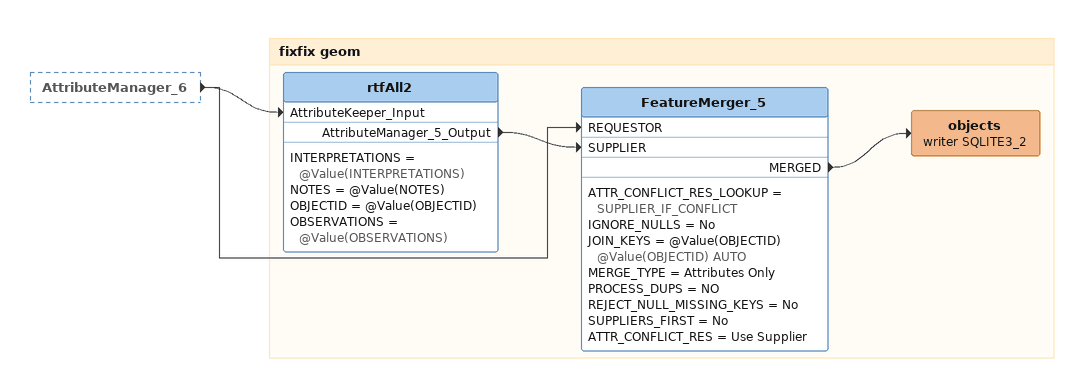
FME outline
AttributeManager_6 [outside]
    -> rtfAll2 [AttributeKeeper_Input]
    -> FeatureMerger_5 [REQUESTOR]

Bookmark: fixfix geom
rtfAll2
    INTERPRETATIONS = @Value(INTERPRETATIONS)
    NOTES = @Value(NOTES)
    OBJECTID = @Value(OBJECTID)
    OBSERVATIONS = @Value(OBSERVATIONS)
    AttributeManager_5_Output -> FeatureMerger_5 [SUPPLIER]
FeatureMerger_5
    ATTR_CONFLICT_RES_LOOKUP = SUPPLIER_IF_CONFLICT
    IGNORE_NULLS = No
    JOIN_KEYS = @Value(OBJECTID) @Value(OBJECTID) AUTO
    MERGE_TYPE = Attributes Only
    PROCESS_DUPS = NO
    REJECT_NULL_MISSING_KEYS = No
    SUPPLIERS_FIRST = No
    ATTR_CONFLICT_RES = Use Supplier
    MERGED -> objects (writer SQLITE3_2)
objects (writer SQLITE3_2)
